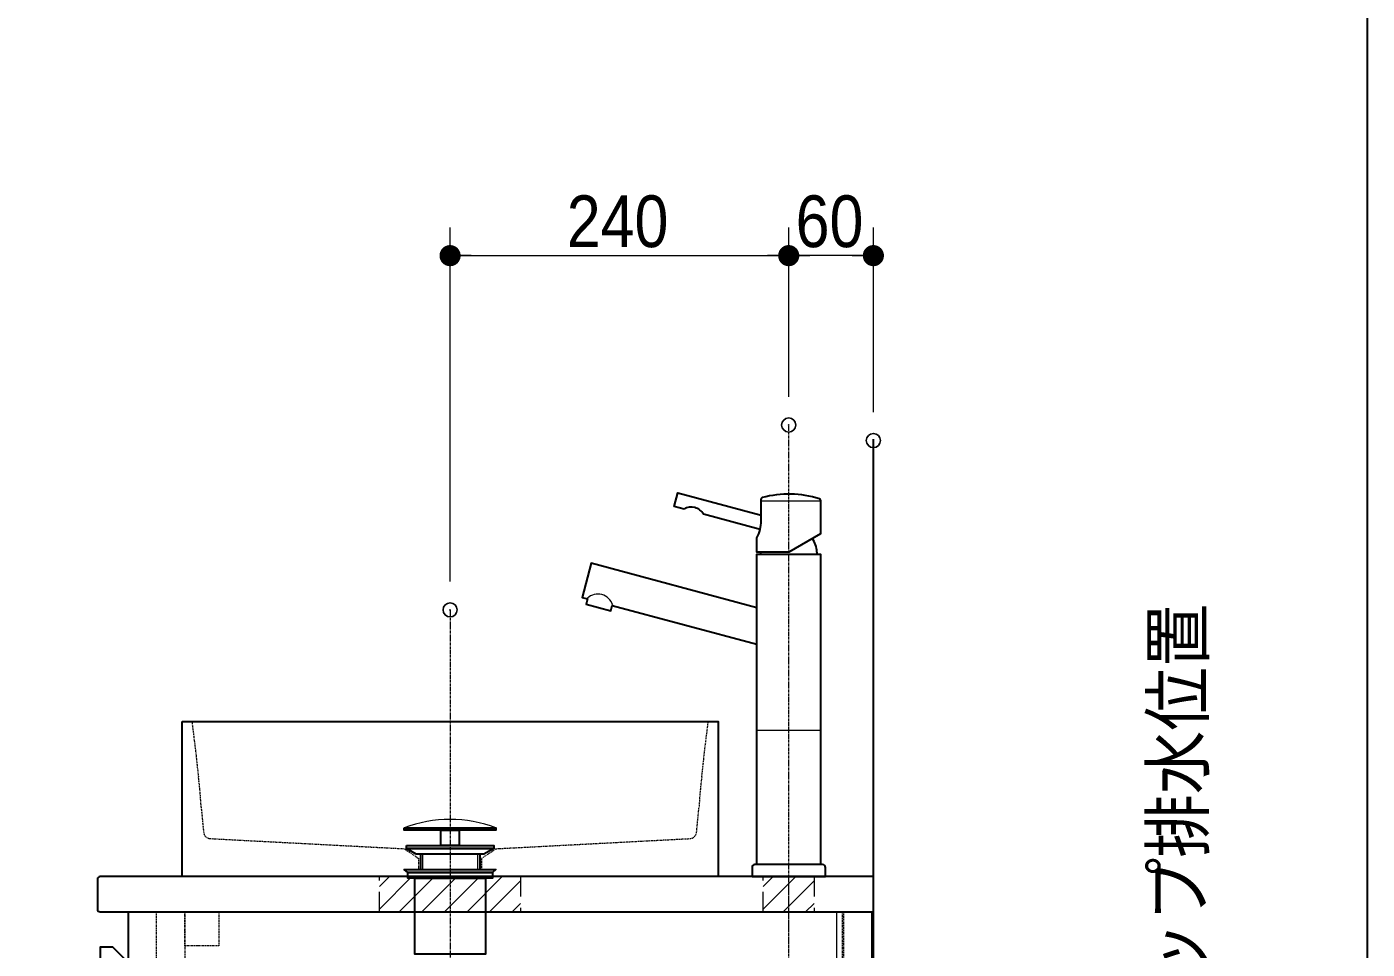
# Model space of a CAD drawing. Units: millimetres, scale not verified. Extents: x -6062 to 6062, y -3045 to 3045.
# Drawn here: x -3872 to -2922, y -1431 to -778 of the extents above; entities that cross this region are included whole.
import ezdxf
from ezdxf.enums import TextEntityAlignment as Align

# ---------------------------------------------------------------- set-up
doc = ezdxf.new("R2010")
doc.units = ezdxf.units.MM
doc.header["$LTSCALE"] = 20
doc.header["$PDMODE"] = 32
doc.header["$PDSIZE"] = 10
doc.linetypes.add('USER1', pattern=[2.91, 1.76, -0.4, 0.35, -0.4])
doc.linetypes.add('USER2', pattern=[1.11, 0.71, -0.4])
for name, color, linetype, lineweight in [('0-0_1図面枠', 7, 'Continuous', 20), ('0-1_4給排水', 7, 'Continuous', 30), ('0-2_5ボウル・キャビネット', 7, 'Continuous', 15), ('0-3_2寸法-1', 7, 'Continuous', 15), ('0-4_0', 7, 'Continuous', 25), ('0-6_2寸法-2', 7, 'Continuous', 15)]:
    doc.layers.add(name, color=color, linetype=linetype, lineweight=lineweight)
doc.layers.add('0-5_Defpoints', color=7, linetype='Continuous')
doc.styles.add('ＭＳ Ｐゴシック', font='')
doc.styles.get('ＭＳ Ｐゴシック').set_extended_font_data('MS PGothic')

# ---------------------------------------------------------------- blocks, each defined once
blk = doc.blocks.new('グループ-4')
at = {"layer": '0-0_1図面枠', "lineweight": 30}
blk.add_line((-22700, 41000), (-22700, -48600), dxfattribs=at)
blk = doc.blocks.new('グループ-10')
at = {"layer": '0-1_4給排水', "linetype": 'USER1', "lineweight": 15}
blk.add_line((-35700, -23820), (-35700, -33660), dxfattribs=at)
at = {"layer": '0-1_4給排水'}
for p, q in [((-36120, -27280), (-36120, -27500)), ((-35280, -27280), (-35280, -27500))]:
    blk.add_line(p, q, dxfattribs=at)
at = {"layer": '0-1_4給排水', "lineweight": 5}
for p, q in [((-36090, -27280), (-36090, -27500)), ((-35310, -27280), (-35310, -27500))]:
    blk.add_line(p, q, dxfattribs=at)
at = {"layer": '0-1_4給排水'}
for points in [[(-36350, -26910), (-35050, -26910), (-35050, -26940), (-36350, -26940)], [(-35830, -26940), (-35570, -26940), (-35570, -27160), (-35830, -27160)], [(-36320, -27160), (-35080, -27160), (-35080, -27200), (-36320, -27200)], [(-36181.3, -27280), (-36320, -27200), (-35080, -27200), (-35220.2, -27280)], [(-36300, -27540), (-36350, -27500), (-35050, -27500), (-35100, -27540)], [(-36300, -27540), (-35100, -27540), (-35100, -27620), (-36300, -27620)], [(-36200, -27620), (-35200, -27620), (-35200, -28700), (-36200, -28700)]]:
    blk.add_lwpolyline(points, close=True, dxfattribs=at)
at = {"layer": '0-1_4給排水', "lineweight": 15}
blk.add_arc((-35700, -28610.4), 1820.4, 69.08018, 110.91982, dxfattribs=at)
blk = doc.blocks.new('グループ-11')
at = {"layer": '0-2_5ボウル・キャビネット', "lineweight": 30}
blk.add_line((-40700, -27640), (-40700, -28060), dxfattribs=at)
blk.add_lwpolyline([(-40660, -28100), (-29700, -28100), (-29700, -27600), (-40660, -27600)], dxfattribs=at)
for points in [[(-40260, -28100), (-29720, -28100), (-29720, -41400), (-40260, -41400)], [(-40660, -40520), (-40580, -40600), (-40300, -40600), (-40300, -28780), (-40480, -28600), (-40660, -28600)]]:
    blk.add_lwpolyline(points, close=True, dxfattribs=at)
for centre, start, end in [((-40660, -27640), 90, 180), ((-40660, -28060), 180, 270)]:
    blk.add_arc(centre, 40, start, end, dxfattribs=at)
blk = doc.blocks.new('グループ-12')
at = {"layer": '0-2_5ボウル・キャビネット', "linetype": 'USER2'}
for p, q in [((-30220, -41400), (-30220, -28100)), ((-30120, -41400), (-30120, -28100)), ((-37920, -39600), (-30920, -39600))]:
    blk.add_line(p, q, dxfattribs=at)
for points in [[(-39860, -28100), (-39460, -28100), (-39460, -29700), (-39860, -29700)], [(-39460, -28100), (-38980, -28100), (-38980, -28580), (-39460, -28580)], [(-30220, -28100), (-30140, -28100), (-30140, -41360), (-30220, -41360)], [(-39900, -29475), (-40040, -29475), (-40040, -29235), (-39900, -29235), (-39900, -29115), (-40340, -29115), (-40340, -29595), (-39900, -29595)], [(-40040, -29235), (-39910, -29235), (-39910, -29475), (-40040, -29475)], [(-30120, -29100), (-29760, -29100), (-29760, -30700), (-30120, -30700)], [(-30120, -36600), (-29760, -36600), (-29760, -38200), (-30120, -38200)], [(-40260, -39600), (-37920, -39600), (-37920, -39280), (-38220, -39280), (-38220, -39200), (-40260, -39200)], [(-38210, -39200), (-30630, -39200), (-30630, -39280), (-38210, -39280)], [(-30620, -39280), (-30920, -39280), (-30920, -39600), (-30220, -39600), (-30220, -39200), (-30620, -39200)], [(-30120, -39200), (-29760, -39200), (-29760, -41360), (-30120, -41360)], [(-39900, -40065), (-40040, -40065), (-40040, -39825), (-39900, -39825), (-39900, -39705), (-40340, -39705), (-40340, -40185), (-39900, -40185)], [(-39660, -39600), (-39260, -39600), (-39260, -41360), (-39620, -41360), (-39660, -41320)], [(-39260, -39600), (-38780, -39600), (-38780, -40080), (-39260, -40080)], [(-40040, -39825), (-39910, -39825), (-39910, -40065), (-40040, -40065)]]:
    blk.add_lwpolyline(points, close=True, dxfattribs=at)
blk = doc.blocks.new('グループ-14')
at = {"layer": '0-2_5ボウル・キャビネット', "lineweight": 30}
blk.add_lwpolyline([(-41700, -41400), (-29700, -41400), (-29700, -21400)], dxfattribs=at)
at = {"layer": '0-2_5ボウル・キャビネット'}
for name in ['グループ-11', 'グループ-12']:
    blk.add_blockref(name, (0, 0), dxfattribs=at)
blk = doc.blocks.new('_Dot')
at = {"layer": '0-4_0'}
blk.add_line((-10, 0), (-20, 0), dxfattribs=at)
for points in [[(0, 0), (-10, 0), (-9.92, 1.25)], [(0, 0), (-9.92, -1.25), (-10, 0)], [(0, 0), (-9.92, 1.25), (-9.69, 2.49)], [(0, 0), (-9.69, -2.49), (-9.92, -1.25)], [(0, 0), (-9.69, 2.49), (-9.3, 3.68)], [(0, 0), (-9.3, -3.68), (-9.69, -2.49)], [(0, 0), (-9.3, 3.68), (-8.76, 4.82)], [(0, 0), (-8.76, -4.82), (-9.3, -3.68)], [(0, 0), (-8.76, 4.82), (-8.09, 5.88)], [(0, 0), (-8.09, -5.88), (-8.76, -4.82)], [(0, 0), (-8.09, 5.88), (-7.29, 6.85)], [(0, 0), (-7.29, -6.85), (-8.09, -5.88)], [(0, 0), (-7.29, 6.85), (-6.37, 7.71)], [(0, 0), (-6.37, -7.71), (-7.29, -6.85)], [(0, 0), (-6.37, 7.71), (-5.36, 8.44)], [(0, 0), (-5.36, -8.44), (-6.37, -7.71)], [(0, 0), (-5.36, 8.44), (-4.26, 9.05)], [(0, 0), (-4.26, -9.05), (-5.36, -8.44)], [(0, 0), (-4.26, 9.05), (-3.09, 9.51)], [(0, 0), (-3.09, -9.51), (-4.26, -9.05)], [(0, 0), (-3.09, 9.51), (-1.87, 9.82)], [(0, 0), (-1.87, -9.82), (-3.09, -9.51)], [(0, 0), (-1.87, 9.82), (-0.63, 9.98)], [(0, 0), (-0.63, -9.98), (-1.87, -9.82)], [(0, 0), (-0.63, 9.98), (0.63, 9.98)], [(0, 0), (0.63, -9.98), (-0.63, -9.98)], [(0, 0), (0.63, 9.98), (1.87, 9.82)], [(0, 0), (1.87, 9.82), (3.09, 9.51)], [(0, 0), (3.09, 9.51), (4.26, 9.05)], [(0, 0), (4.26, 9.05), (5.36, 8.44)], [(0, 0), (5.36, 8.44), (6.37, 7.71)], [(0, 0), (6.37, 7.71), (7.29, 6.85)], [(0, 0), (7.29, 6.85), (8.09, 5.88)], [(0, 0), (8.09, 5.88), (8.76, 4.82)], [(0, 0), (8.76, 4.82), (9.3, 3.68)], [(0, 0), (9.3, 3.68), (9.69, 2.49)], [(0, 0), (9.69, 2.49), (9.92, 1.25)], [(0, 0), (9.92, 1.25), (10, 0)], [(0, 0), (1.87, -9.82), (0.63, -9.98)], [(0, 0), (3.09, -9.51), (1.87, -9.82)], [(0, 0), (4.26, -9.05), (3.09, -9.51)], [(0, 0), (5.36, -8.44), (4.26, -9.05)], [(0, 0), (6.37, -7.71), (5.36, -8.44)], [(0, 0), (7.29, -6.85), (6.37, -7.71)], [(0, 0), (8.09, -5.88), (7.29, -6.85)], [(0, 0), (8.76, -4.82), (8.09, -5.88)], [(0, 0), (9.3, -3.68), (8.76, -4.82)], [(0, 0), (9.69, -2.49), (9.3, -3.68)], [(0, 0), (9.92, -1.25), (9.69, -2.49)], [(0, 0), (10, 0), (9.92, -1.25)]]:
    blk.add_solid(points, dxfattribs=at)
blk = doc.blocks.new('グループ-43')
at = {"layer": '0-1_4給排水', "linetype": 'USER1', "lineweight": 15}
blk.add_line((-30900, -28600), (-30900, -21200), dxfattribs=at)
at = {"layer": '0-1_4給排水'}
for p, q in [((-31290, -22560), (-31290, -22247.6)), ((-31304.7, -22680.3), (-32107.5, -22465.2)), ((-31300, -23000), (-31300, -23030)), ((-30500, -23000), (-30500, -23030)), ((-30420, -27430), (-31380, -27430))]:
    blk.add_line(p, q, dxfattribs=at)
at = {"layer": '0-1_4給排水', "lineweight": 15}
for p, q in [((-30450, -22280), (-31290, -22280)), ((-30450, -25530), (-31350, -25530))]:
    blk.add_line(p, q, dxfattribs=at)
at = {"layer": '0-1_4給排水'}
for points in [[(-32383.3, -22391.2), (-32525.3, -22353.2), (-32473.6, -22160), (-31290, -22477.1)], [(-30450, -22264.7), (-30450, -22740.2), (-30900, -23000), (-31350, -23000), (-31350, -22797.5)], [(-31350, -23788.9), (-33697.9, -23159.7), (-33827.3, -23642.7), (-33750.1, -23663.4), (-33770.8, -23740.7), (-33423, -23833.8), (-33402.3, -23756.6), (-31350, -24306.5)], [(-31420, -27470), (-31420, -27600), (-30380, -27600), (-30380, -27470)]]:
    blk.add_lwpolyline(points, dxfattribs=at)
blk.add_lwpolyline([(-30450, -27430), (-31350, -27430), (-31350, -23030), (-30450, -23030)], close=True, dxfattribs=at)
at = {"layer": '0-1_4給排水', "linetype": 'USER1', "lineweight": 15}
blk.add_lwpolyline([(-30900, -30804.3), (-30900, -30582.9), (-30900, -29954.9), (-30900, -27600)], dxfattribs=at)
at = {"layer": '0-1_4給排水'}
for centre, radius, start, end in [((-31270, -22247.6), 20, 104.66559, 180), ((-30900, -23661.4), 1481.4, 72.88847, 104.66559), ((-32281.6, -22563.5), 200, 29.43838, 120.56162), ((-30470, -22264.7), 20, 0, 72.88847), ((-31790, -22560), 500, 331.64236, 0), ((-30900, -23030), 401.1, 4.28915, 33.65535), ((-31380, -27470), 40, 90, 180), ((-30420, -27470), 40, 0, 90)]:
    blk.add_arc(centre, radius, start, end, dxfattribs=at)
at = {"layer": '0-1_4給排水', "lineweight": 15}
blk.add_arc((-33604.7, -23816.2), 220, 17.79717, 132.20283, dxfattribs=at)
blk = doc.blocks.new('グループ-52')
at = {"layer": '0-2_5ボウル・キャビネット', "linetype": 'USER2'}
for p, q in [((-39360, -25400), (-39299.7, -25889.1)), ((-32100.3, -25889.1), (-32040, -25400)), ((-39276.2, -26110.5), (-39266.8, -26185.5)), ((-32133.2, -26185.5), (-32123.8, -26110.5)), ((-39228.7, -26615.8), (-39194.2, -26970.9)), ((-32205.8, -26970.9), (-32171.3, -26615.8))]:
    blk.add_line(p, q, dxfattribs=at)
at = {"layer": '0-2_5ボウル・キャビネット', "lineweight": 30}
blk.add_lwpolyline([(-39500, -25400), (-31900, -25400), (-31900, -27600), (-39500, -27600)], close=True, dxfattribs=at)
at = {"layer": '0-2_5ボウル・キャビネット', "linetype": 'USER2'}
blk.add_lwpolyline([(-39099.9, -27061.1), (-36349, -27205), (-36150, -27340), (-36150, -27500), (-35250, -27500), (-35250, -27340), (-35051, -27205), (-32300.1, -27061.1)], dxfattribs=at)
for centre, radius, start, end in [((-33322.5, -25366.1), 6000, 185, 187.1263), ((-38077.5, -25366.1), 6000, 352.8737, 355), ((-45220.5, -26929.9), 6000, 3, 7.1263), ((-26179.5, -26929.9), 6000, 172.8737, 177), ((-39094.7, -26961.3), 100, 185.53987, 267.00588), ((-32305.3, -26961.3), 100, 272.99412, 354.46013)]:
    blk.add_arc(centre, radius, start, end, dxfattribs=at)

msp = doc.modelspace()

# ---------------------------------------------------------------- linework, layer by layer
at = {"layer": '0-2_5ボウル・キャビネット'}
for p, q in [((-3622.5, -1387), (-3615.5, -1380)), ((-3622.5, -1403), (-3599.5, -1380)), ((-3608.5, -1405), (-3583.5, -1380)), ((-3592.5, -1405), (-3567.5, -1380)), ((-3576.5, -1405), (-3551.5, -1380)), ((-3560.5, -1405), (-3535.5, -1380)), ((-3544.5, -1405), (-3522.5, -1383)), ((-3350.5, -1387), (-3343.5, -1380)), ((-3350.5, -1403), (-3327.5, -1380)), ((-3336.5, -1405), (-3314.5, -1383)), ((-3528.5, -1405), (-3522.5, -1399)), ((-3320.5, -1405), (-3314.5, -1399))]:
    msp.add_line(p, q, dxfattribs=at)
at = {"layer": '0-2_5ボウル・キャビネット', "linetype": 'USER2'}
for points in [[(-3622.5, -1405), (-3622.5, -1380), (-3522.5, -1380), (-3522.5, -1405)], [(-3350.5, -1405), (-3350.5, -1380), (-3314.5, -1380), (-3314.5, -1405)]]:
    msp.add_lwpolyline(points, dxfattribs=at)
at = {"layer": '0-3_2寸法-1'}
for p, q in [((-3572.5, -1171), (-3572.5, -920)), ((-3332.5, -1040), (-3332.5, -920)), ((-3332.5, -1040), (-3332.5, -920)), ((-3272.5, -1051), (-3272.5, -920)), ((-3557.49, -940), (-3347.51, -940)), ((-3287.51, -940), (-3317.49, -940))]:
    msp.add_line(p, q, dxfattribs=at)
at = {"layer": '0-5_Defpoints'}
for p in [(-3332.5, -940), (-3332.5, -1060), (-3272.5, -1071), (-3572.5, -1191)]:
    msp.add_point(p, dxfattribs=at)

# ---------------------------------------------------------------- block references
at = {"layer": '0-0_1図面枠', "xscale": 0.05, "yscale": 0.05}
msp.add_blockref('グループ-4', (-1787.5, 0), dxfattribs=at)
at = {"layer": '0-1_4給排水', "xscale": 0.05, "yscale": 0.05}
for name in ['グループ-43', 'グループ-10']:
    msp.add_blockref(name, (-1787.5, 0), dxfattribs=at)
at = {"layer": '0-2_5ボウル・キャビネット', "xscale": 0.05, "yscale": 0.05}
for name in ['グループ-14', 'グループ-52']:
    msp.add_blockref(name, (-1787.5, 0), dxfattribs=at)
at = {"layer": '0-3_2寸法-1', "xscale": 0.7503418, "yscale": 0.7503418, "rotation": 180}
for p in [(-3572.5, -940), (-3332.5, -940)]:
    msp.add_blockref('_Dot', p, dxfattribs=at)
at = {"layer": '0-3_2寸法-1', "xscale": 0.7503418, "yscale": 0.7503418}
for p in [(-3332.5, -940), (-3272.5, -940)]:
    msp.add_blockref('_Dot', p, dxfattribs=at)

# ---------------------------------------------------------------- texts
at = {"layer": '0-3_2寸法-1', "style": 'ＭＳ Ｐゴシック', "width": 0.9}
for s, p in [('240', (-3489.78, -944.96)), ('60', (-3327.58, -944.96))]:
    msp.add_text(s, height=36.66, dxfattribs=at).set_placement(p, align=Align.BOTTOM_LEFT)
at = {"layer": '0-6_2寸法-2', "style": 'ＭＳ Ｐゴシック', "width": 0.9}
msp.add_text('Pトラップ排水位置', height=36.66, rotation=90, dxfattribs=at).set_placement((-3027.48, -1575.42), align=Align.BOTTOM_LEFT)

doc.saveas('drawing.dxf')
